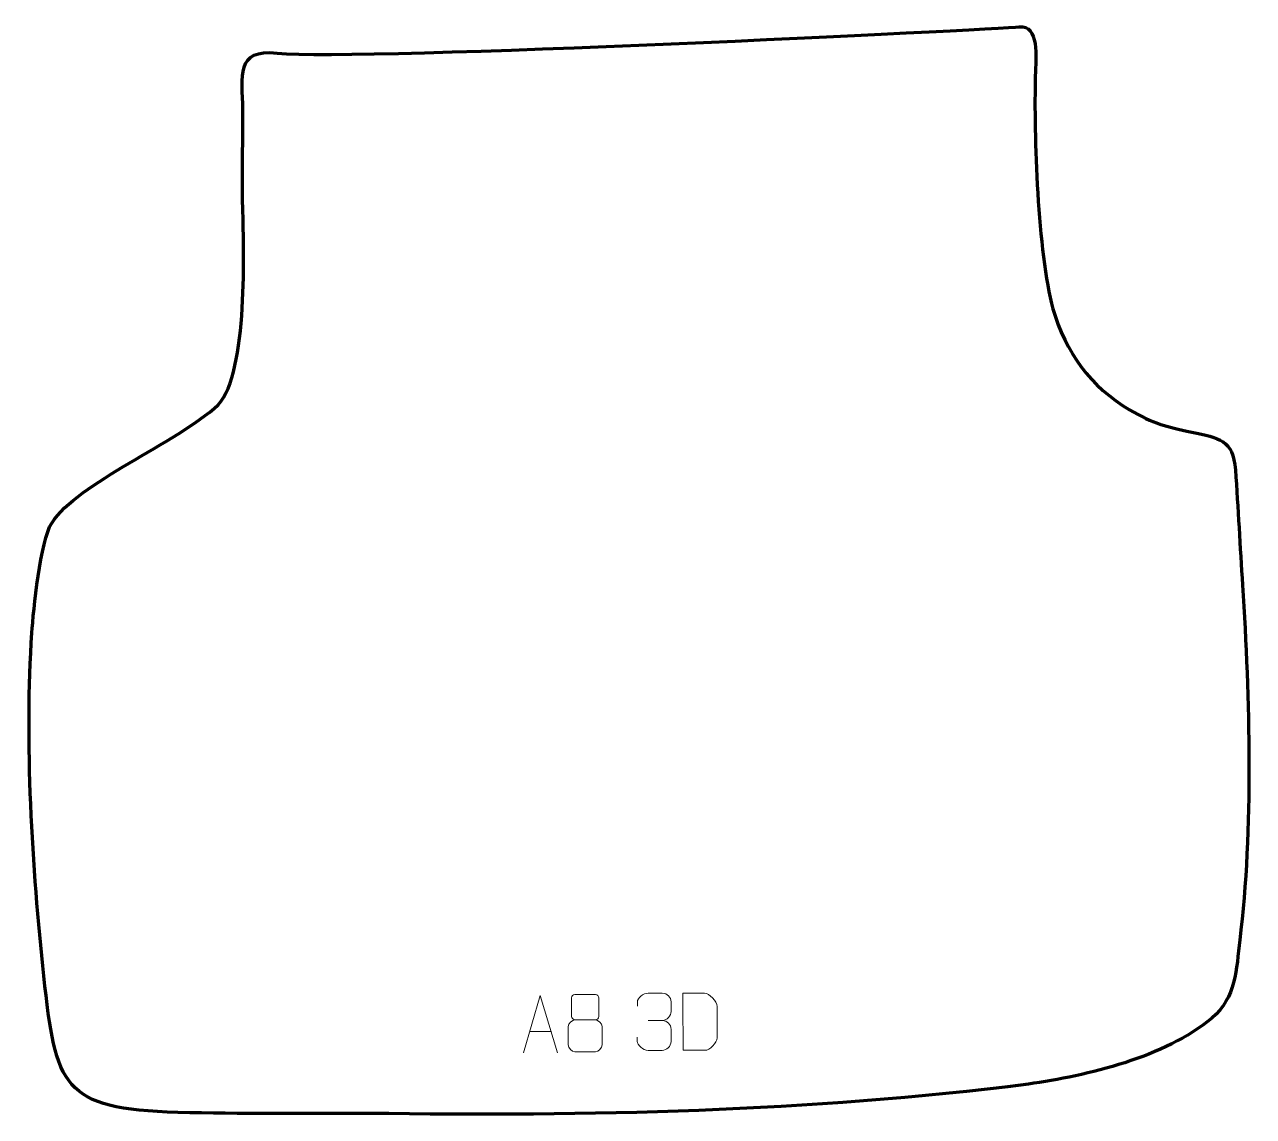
# Model space of a CAD drawing. Header units: millimetres. Extents: x -450 to 87, y 150 to 626.
import ezdxf

# ---------------------------------------------------------------- set-up
doc = ezdxf.new("R2010")
doc.units = ezdxf.units.MM
doc.header["$MEASUREMENT"] = 0
doc.layers.add('layer 2', color=7, linetype='Continuous')

msp = doc.modelspace()

# ---------------------------------------------------------------- linework, layer by layer
at = {"layer": 'layer 2', "color": 242, "lineweight": 158}
msp.add_open_spline([(-299.8512, 150.8253), (-203.1646, 149.5), (-107.4138, 151.3658), (-11.3596, 163.5994), (-11.3596, 163.5994), (14.3772, 167.2848), (48.5181, 175.3062), (68.7216, 192.4313), (68.7216, 192.4313), (79.4116, 201.4924), (79.4544, 213.6982), (80.9735, 226.5185), (80.9735, 226.5185), (86.9445, 274.909), (85.3522, 332.2555), (82.1677, 381.5114), (82.1677, 381.5114), (81.0851, 398.2414), (80.236, 415.2222), (79.0512, 431.8953), (79.0512, 431.8953), (78.0982, 445.3072), (72.1003, 445.774), (60.0245, 448.4226), (60.0245, 448.4226), (48.4327, 450.9649), (43.418, 452.0692), (32.8428, 458.1659), (32.8428, 458.1659), (15.7415, 468.2703), (4.8714, 483.3267), (-0.6829, 502.2609), (-0.6829, 502.2609), (-7.2728, 526.8233), (-9.0633, 578.6078), (-8.3245, 604.1242), (-8.3245, 604.1242), (-8.0928, 612.1261), (-6.561, 626.4589), (-15.3533, 625.4912), (-15.3533, 625.4912), (-24.1105, 624.5274), (-304.0563, 610.3826), (-339.4513, 614.037), (-339.4513, 614.037), (-357.9521, 615.9471), (-354.6857, 603.9201), (-354.5176, 589.1711), (-354.5176, 589.1711), (-354.3632, 575.6218), (-354.908, 562.4409), (-354.5948, 548.7533), (-354.5948, 548.7533), (-354.1445, 529.07), (-352.0121, 474.7806), (-365.267, 460.3423), (-365.267, 460.3423), (-383.4119, 443.6315), (-426.6256, 426.3434), (-438.0019, 408.6775), (-438.0019, 408.6775), (-442.8985, 401.0738), (-446.003, 370.4112), (-446.6607, 360.7921), (-446.6607, 360.7921), (-449.8529, 314.1093), (-446.5239, 257.6018), (-441.4332, 210.8572), (-441.4332, 210.8572), (-436.1835, 162.6394), (-433.5855, 152.677), (-382.8967, 151.256), (-382.8967, 151.256), (-355.3669, 150.4843), (-327.4514, 150.9293), (-299.8512, 150.8253)], degree=3, knots=[0, 0, 0, 0, 0.05, 0.05, 0.05, 0.05, 0.1, 0.1, 0.1, 0.1, 0.15, 0.15, 0.15, 0.15, 0.2, 0.2, 0.2, 0.2, 0.25, 0.25, 0.25, 0.25, 0.3, 0.3, 0.3, 0.3, 0.35, 0.35, 0.35, 0.35, 0.4, 0.4, 0.4, 0.4, 0.45, 0.45, 0.45, 0.45, 0.5, 0.5, 0.5, 0.5, 0.55, 0.55, 0.55, 0.55, 0.6, 0.6, 0.6, 0.6, 0.65, 0.65, 0.65, 0.65, 0.7, 0.7, 0.7, 0.7, 0.75, 0.75, 0.75, 0.75, 0.8, 0.8, 0.8, 0.8, 0.85, 0.85, 0.85, 0.85, 0.9, 0.9, 0.9, 0.9, 1, 1, 1, 1], dxfattribs=at)
at = {"layer": 'layer 2', "color": 250, "lineweight": 9}
for points, knots in [([(-231.9553, 177.3385), (-231.9553, 177.3385), (-224.5843, 202.292), (-224.5843, 202.292), (-224.5843, 202.292), (-224.5843, 202.292), (-217.0144, 177.3385), (-217.0144, 177.3385)], [0, 0, 0, 0, 0.33333333, 0.33333333, 0.33333333, 0.33333333, 1, 1, 1, 1]), ([(-210.9383, 201.2684), (-210.9383, 199.0554), (-210.9383, 195.3731), (-210.9383, 193.1598), (-210.9383, 193.1598), (-210.9233, 192.6524), (-210.1159, 191.721), (-209.4158, 191.7222), (-209.4158, 191.7222), (-206.4459, 191.7224), (-203.4757, 191.6375), (-200.5053, 191.6372), (-200.5053, 191.6372), (-199.7082, 191.6414), (-198.9875, 192.4317), (-198.9901, 193.1524), (-198.9901, 193.1524), (-198.9904, 195.3684), (-198.9904, 199.0531), (-198.9901, 201.2684), (-198.9901, 201.2684), (-199.0086, 201.9792), (-199.62, 202.7396), (-200.4539, 202.7322), (-200.4539, 202.7322), (-203.471, 202.7319), (-206.4879, 202.7319), (-209.5045, 202.7322), (-209.5045, 202.7322), (-210.1309, 202.7398), (-210.955, 202.0288), (-210.9383, 201.2684)], [0, 0, 0, 0, 0.11111111, 0.11111111, 0.11111111, 0.11111111, 0.22222222, 0.22222222, 0.22222222, 0.22222222, 0.33333333, 0.33333333, 0.33333333, 0.33333333, 0.44444444, 0.44444444, 0.44444444, 0.44444444, 0.55555556, 0.55555556, 0.55555556, 0.55555556, 0.66666667, 0.66666667, 0.66666667, 0.66666667, 0.77777778, 0.77777778, 0.77777778, 0.77777778, 1, 1, 1, 1]), ([(-182.1799, 197.6482), (-182.1799, 197.6482), (-182.1799, 199.5054), (-182.1799, 199.5054), (-182.1799, 199.5054), (-182.1942, 201.2473), (-179.5297, 203.3654), (-177.4706, 203.3427), (-177.4706, 203.3427), (-175.4065, 203.3427), (-173.3425, 203.3427), (-171.2788, 203.3427), (-171.2788, 203.3427), (-169.0843, 203.3515), (-167.486, 201.5047), (-167.4416, 199.5926), (-167.4416, 199.5926), (-167.442, 198.1575), (-167.442, 196.7224), (-167.4416, 195.2869), (-167.4416, 195.2869), (-167.4902, 193.6334), (-169.0928, 191.4034), (-171.2911, 191.4134), (-171.2911, 191.4134), (-169.0874, 191.4022), (-167.4794, 189.599), (-167.4254, 187.5395), (-167.4254, 187.5395), (-167.4258, 185.7548), (-167.4258, 183.9701), (-167.4254, 182.185), (-167.4254, 182.185), (-167.4153, 180.1236), (-169.4702, 178.3605), (-171.2911, 178.3686), (-171.2911, 178.3686), (-173.3564, 178.3689), (-175.4216, 178.3689), (-177.4872, 178.3686), (-177.4872, 178.3686), (-179.6558, 178.3801), (-182.1868, 180.7803), (-182.2054, 182.2421), (-182.2054, 182.2421), (-182.2054, 182.2421), (-182.2054, 184.1507), (-182.2054, 184.1507)], [0, 0, 0, 0, 0.07692308, 0.07692308, 0.07692308, 0.07692308, 0.15384615, 0.15384615, 0.15384615, 0.15384615, 0.23076923, 0.23076923, 0.23076923, 0.23076923, 0.30769231, 0.30769231, 0.30769231, 0.30769231, 0.38461538, 0.38461538, 0.38461538, 0.38461538, 0.46153846, 0.46153846, 0.46153846, 0.46153846, 0.53846154, 0.53846154, 0.53846154, 0.53846154, 0.61538462, 0.61538462, 0.61538462, 0.61538462, 0.69230769, 0.69230769, 0.69230769, 0.69230769, 0.76923077, 0.76923077, 0.76923077, 0.76923077, 0.84615385, 0.84615385, 0.84615385, 0.84615385, 1, 1, 1, 1]), ([(-162.2077, 178.4071), (-159.8759, 178.4075), (-154.9257, 178.3835), (-152.5942, 178.3832), (-152.5942, 178.3832), (-150.6692, 178.2778), (-147.3506, 181.8194), (-147.3618, 183.8367), (-147.3618, 183.8367), (-147.3622, 189.6068), (-147.3622, 191.7765), (-147.3618, 197.5458), (-147.3618, 197.5458), (-147.3661, 199.6839), (-150.7406, 203.344), (-152.893, 203.3305), (-152.893, 203.3305), (-155.2187, 203.3305), (-159.943, 203.3305), (-162.2691, 203.3305), (-162.2691, 203.3305), (-162.2687, 197.5836), (-162.2074, 184.1544), (-162.2077, 178.4071)], [0, 0, 0, 0, 0.14285714, 0.14285714, 0.14285714, 0.14285714, 0.28571429, 0.28571429, 0.28571429, 0.28571429, 0.42857143, 0.42857143, 0.42857143, 0.42857143, 0.57142857, 0.57142857, 0.57142857, 0.57142857, 0.71428571, 0.71428571, 0.71428571, 0.71428571, 1, 1, 1, 1]), ([(-212.3971, 188.7502), (-212.3971, 185.5794), (-212.3971, 183.8773), (-212.3971, 180.7059), (-212.3971, 180.7059), (-212.4056, 179.484), (-210.7077, 177.7913), (-209.4551, 177.7828), (-209.4551, 177.7828), (-206.472, 177.7831), (-203.4887, 177.7831), (-200.5053, 177.7828), (-200.5053, 177.7828), (-199.182, 177.7945), (-197.5616, 179.4161), (-197.5727, 180.7153), (-197.5727, 180.7153), (-197.573, 183.8835), (-197.573, 185.5823), (-197.5727, 188.7502), (-197.5727, 188.7502), (-197.6424, 190.1306), (-199.2202, 191.7092), (-200.5256, 191.7031), (-200.5256, 191.7031), (-203.5022, 191.7028), (-206.4788, 191.7028), (-209.4551, 191.7031), (-209.4551, 191.7031), (-210.5346, 191.7095), (-212.3809, 190.1306), (-212.3971, 188.7502)], [0, 0, 0, 0, 0.11111111, 0.11111111, 0.11111111, 0.11111111, 0.22222222, 0.22222222, 0.22222222, 0.22222222, 0.33333333, 0.33333333, 0.33333333, 0.33333333, 0.44444444, 0.44444444, 0.44444444, 0.44444444, 0.55555556, 0.55555556, 0.55555556, 0.55555556, 0.66666667, 0.66666667, 0.66666667, 0.66666667, 0.77777778, 0.77777778, 0.77777778, 0.77777778, 1, 1, 1, 1])]:
    msp.add_open_spline(points, degree=3, knots=knots, dxfattribs=at)
for points in [[(-177.4702, 191.403), (-177.4702, 191.403), (-171.2738, 191.403), (-171.2738, 191.403)], [(-229.2327, 186.5879), (-229.2327, 186.5879), (-219.737, 186.5879), (-219.737, 186.5879)]]:
    msp.add_open_spline(points, degree=3, dxfattribs=at)

doc.saveas('drawing.dxf')
